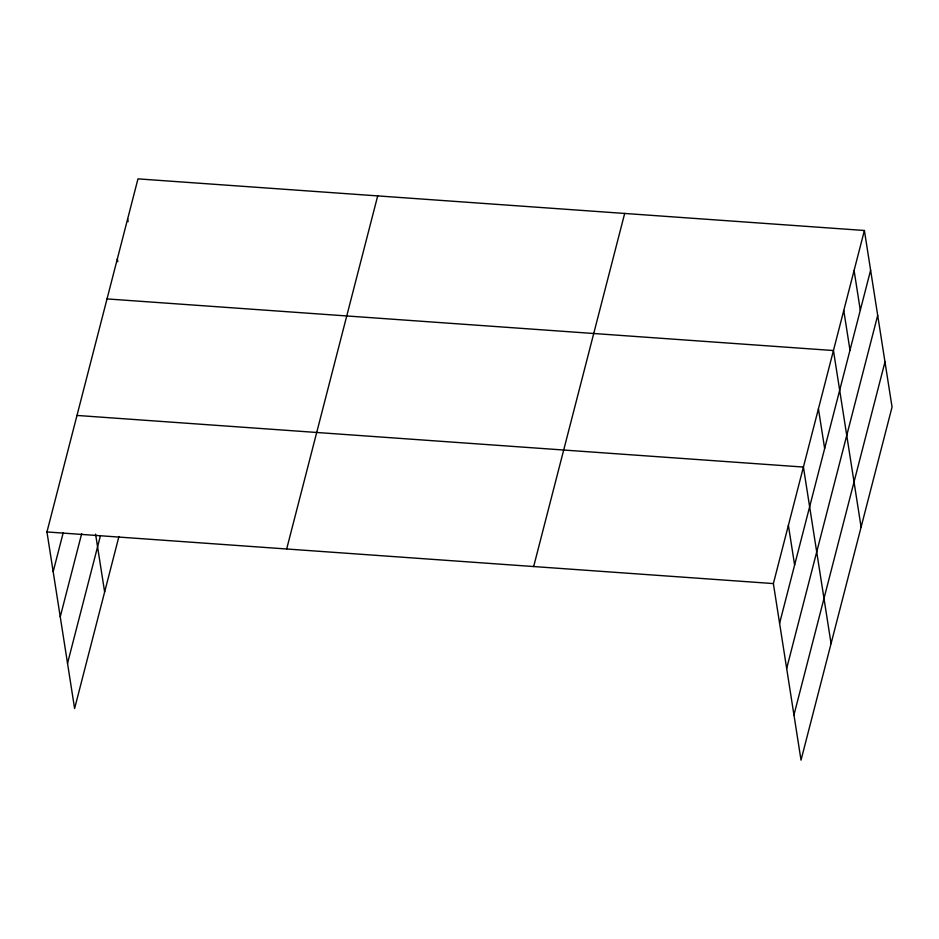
<?xml version="1.0" encoding="UTF-8"?>
<svg xmlns="http://www.w3.org/2000/svg" width="939" height="939" viewBox="0 0 939 939"><rect width="100%" height="100%" fill="white"/><g stroke="black" fill="none" stroke-linecap="round" stroke-linejoin="round"><path stroke-width="1.41" d="M118.936 536.509L74.604 708.511L46.95 531.955L137.974 178.868L864.396 230.489L892.05 407.045L801.026 760.132L773.372 583.577L864.396 230.489M53.171 571.675L63.183 532.836M60.237 616.841L81.693 533.61M67.526 663.357L100.426 535.735M286.665 548.998L377.701 195.899M533.657 566.546L624.681 213.446M779.593 623.296L870.617 270.209M786.671 668.451L877.695 315.363M793.948 714.978L884.984 361.879M107.023 298.919L833.456 350.54L861.098 527.096M76.986 415.437L803.42 467.059L831.062 643.614M46.95 531.955L773.372 583.577M854.091 270.502L860.3 310.222M843.774 310.516L849.995 350.235M818.432 408.794L824.653 448.513M788.396 525.324L794.617 565.043M127.657 218.881L128.103 221.721M117.34 258.894L117.786 261.735M95.578 534.15L104.64 591.993"/></g></svg>
